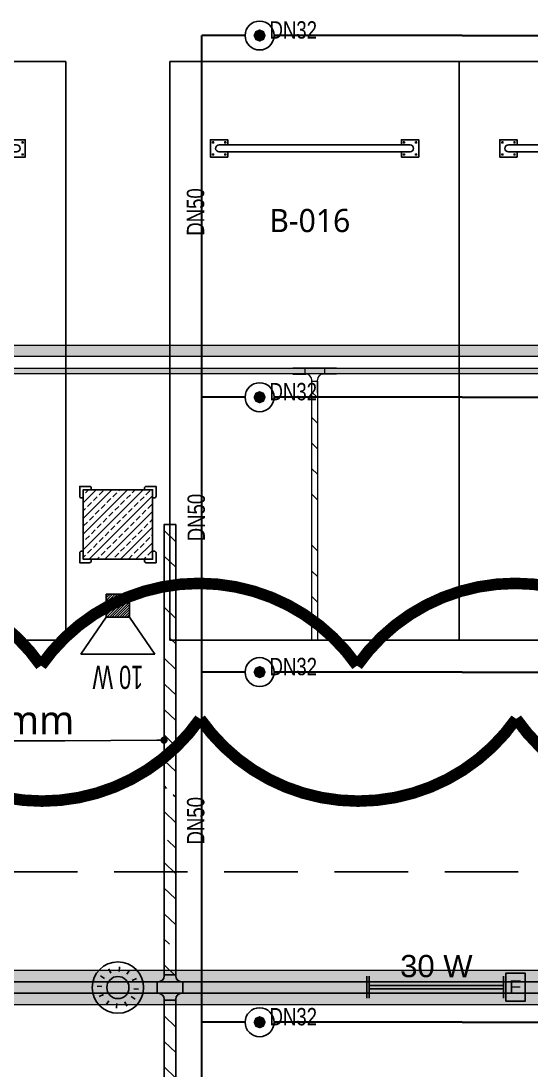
# Model space of a CAD drawing. Header units: millimetres. Extents: x -379292 to 1221486, y 92049 to 447512.
# Drawn here: x -184992 to -180584, y 267906 to 276969 of the extents above; entities that cross this region are included whole.
import ezdxf
from ezdxf import colors
from ezdxf.entities.mleader import LeaderData, LeaderLine
from ezdxf.enums import TextEntityAlignment as Align
from ezdxf.math import Vec2, Vec3

# ---------------------------------------------------------------- set-up
doc = ezdxf.new("R2010")
doc.units = ezdxf.units.MM
doc.linetypes.add('HIDDEN', pattern=[9.525, 6.35, -3.175])
for name, color, linetype in [('-M-YNGN-SPR-YUK', 7, 'Continuous'), ('-M-YNGN-ZON1-CAP-', 7, 'Continuous'), ('-M-YNGN-ZON1-SPR-', 7, 'Continuous'), ('05_HATCH CONCRETE', 141, 'Continuous'), ('05_SYMBOL', 2, 'Continuous'), ('08_DEDECTOR FLASOR', 3, 'Continuous'), ('08_HORN', 4, 'Continuous'), ('08_LAMP', 4, 'Continuous'), ('08_LOUD SYSTEM', 4, 'Continuous'), ('202-A-Y-MahalAd', 141, 'Continuous'), ('E_CT_ZA', 6, 'Continuous'), ('EYazı', 7, 'Continuous')]:
    doc.layers.add(name, color=color, linetype=linetype)
for name, color, linetype, lineweight in [('-M-YNGN-ZON1', 5, 'SP', 30), ('E_CT_AYDINLATMA', 3, 'Continuous', 9), ('E_CT_KA', 4, 'Continuous', 9), ('E_CT_KIRMIZI', 1, 'Continuous', 9)]:
    doc.layers.add(name, color=color, linetype=linetype, lineweight=lineweight)
doc.styles.add('CIZGI', font='tahoma.ttf', dxfattribs={"width": 0.8, "oblique": 20})
doc.styles.add('PIPESIZE', font='hcad.shx', dxfattribs={"width": 0.8})
doc.styles.add('SPR-NOT', font='romans.shx')
doc.styles.get("Standard").update_dxf_attribs({"font": 'segoeuil.ttf'})
doc.styles.add('TR', font='tsimpali.shx', dxfattribs={"width": 0.7})
doc.styles.add('YAZI-2', font='arial.ttf', dxfattribs={"height": 2})
doc.linetypes.add('SP', pattern='A,2,-0.1,["SP",CIZGI,S=0.14,R=0.2,X=0,Y=-0.07],-0.255', length=2.355)

# ---------------------------------------------------------------- blocks, each defined once
blk = doc.blocks.new('202_Vida')
at = {"color": 0, "linetype": 'ByBlock', "ltscale": 0.2}
for points in [[(0.96, 0), (-0.96, 0)], [(0, 0.96), (0, -0.96)]]:
    blk.add_lwpolyline(points, dxfattribs=at)
at = {"color": 0, "linetype": 'ByBlock'}
for radius in [0.42, 0.23, 0.155]:
    blk.add_circle((0, 0), radius, dxfattribs=at)
blk = doc.blocks.new('202_Stoper')
at = {"color": 0, "linetype": 'ByBlock'}
for points in [[(-750, -30), (-750, -75), (-900, -75), (-900, 75), (-750, 75), (-750, 30)], [(750, -30), (750, -75), (900, -75), (900, 75), (750, 75), (750, 30)]]:
    blk.add_lwpolyline(points, dxfattribs=at)
blk.add_lwpolyline([(825, -30, 1), (825, 30), (-825, 30, 1), (-825, -30)], format="xyb", close=True, dxfattribs=at)
at = {"color": 0, "linetype": 'ByBlock', "yscale": 10, "zscale": 10, "rotation": 180}
for p, xscale in [((-877, 53), -10), ((-772, 53), 10), ((772, 53), -10), ((877, 53), 10)]:
    blk.add_blockref('202_Vida', p, dxfattribs=dict(at, xscale=xscale))
at = {"color": 0, "linetype": 'ByBlock', "yscale": 10, "zscale": 10}
for p, xscale in [((-877, -52), 10), ((-772, -52), -10), ((772, -52), 10), ((877, -52), -10)]:
    blk.add_blockref('202_Vida', p, dxfattribs=dict(at, xscale=xscale))
blk = doc.blocks.new('202_Mahalblok')
at = {"color": 0, "linetype": 'ByBlock', "flags": 128}
blk.add_lwpolyline([(0, 0), (0, 5000), (2500, 5000), (2500, 0)], close=True, dxfattribs=at)
at = {"color": 252}
blk.add_blockref('202_Stoper', (1250, 750), dxfattribs=at)
at = {"color": 0, "linetype": 'ByBlock', "ltscale": 25}
blk.add_attdef('MAHALNO', text='', height=200, dxfattribs=at).set_placement((1208.7, 1390), align=Align.BOTTOM_CENTER)
blk = doc.blocks.new('bariyer')
at = {"color": 8, "ltscale": 25}
blk.add_lwpolyline([(0, -70), (15, -70, 0.414214), (30, -55), (30, 30), (-55, 30, 0.414214), (-70, 15), (-70, 0), (0, 0)], format="xyb", close=True, dxfattribs=at)
blk = doc.blocks.new('OtoParkBodrumKatMimari')
at = {"layer": '05_HATCH CONCRETE'}
h = blk.add_hatch(dxfattribs=at)
h.set_pattern_fill('ANSI33', color=8, scale=15, angle=180, style=0)
h.set_pattern_definition([(225, (905000, -3e-07), (67.351921, -67.351921), []), (225, (904932.65, -3e-07), (67.351921, -67.351921), [47.625, -23.8125])])
h.paths.add_polyline_path([(62500, 172100), (61900, 172100), (61900, 171500), (62500, 171500)])
at = {"color": 5}
blk.add_lwpolyline([(62500, 172100), (61900, 172100), (61900, 171500), (62500, 171500)], close=True, dxfattribs=at)
at = {"layer": '05_SYMBOL', "color": 252, "linetype": 'HIDDEN', "ltscale": 100}
blk.add_lwpolyline([(17400, 168800), (130500, 168800)], dxfattribs=at)
at = {"layer": '05_SYMBOL', "color": 8, "xscale": -1}
blk.add_blockref('bariyer', (61900, 172100), dxfattribs=at)
at = {"layer": '05_SYMBOL', "color": 8}
blk.add_blockref('bariyer', (62500, 172100), dxfattribs=at)
at = {"layer": '05_SYMBOL', "color": 8, "rotation": 180}
blk.add_blockref('bariyer', (61900, 171500), dxfattribs=at)
at = {"layer": '05_SYMBOL', "color": 8, "xscale": -1, "rotation": 180}
blk.add_blockref('bariyer', (62500, 171500), dxfattribs=at)
at = {"layer": '202-A-Y-MahalAd', "color": 8, "ltscale": 25}
ref = blk.add_blockref('202_Mahalblok', (59250, 175800), dxfattribs=dict(at, xscale=-1, rotation=180))
ref.add_attrib('MAHALNO', 'B-015', dxfattribs={"layer": '0', "color": 0, "linetype": 'ByBlock', "ltscale": 25, "height": 200}).set_placement((60458.7, 174266.6), align=Align.BOTTOM_CENTER)
ref = blk.add_blockref('202_Mahalblok', (62650, 175800), dxfattribs=dict(at, xscale=-1, rotation=180))
ref.add_attrib('MAHALNO', 'B-016', dxfattribs={"layer": '0', "color": 0, "linetype": 'ByBlock', "ltscale": 25, "height": 200}).set_placement((63858.7, 174266.6), align=Align.BOTTOM_CENTER)
ref = blk.add_blockref('202_Mahalblok', (65150, 175800), dxfattribs=dict(at, xscale=-1, rotation=180))
ref.add_attrib('MAHALNO', 'B-017', dxfattribs={"layer": '0', "color": 0, "linetype": 'ByBlock', "ltscale": 25, "height": 200}).set_placement((66358.7, 174266.6), align=Align.BOTTOM_CENTER)
blk = doc.blocks.new('SP-C-UP-12')
at = {"ltscale": 10}
blk.add_line((0, 0), (0, 0), dxfattribs=at)
at = {"color": 1, "linetype": 'Continuous'}
blk.add_circle((0, 0), 12.5, dxfattribs=at)
at = {"ltscale": 10}
for points in [[(-5.37, 0), (-3.8, 3.8), (-3.8, -3.8), (0, 5.37)], [(-3.8, -3.8), (0, 5.37), (0, -5.37), (3.8, 3.8)], [(0, -5.37), (3.8, 3.8), (3.8, -3.8), (5.37, 0)]]:
    blk.add_solid(points, dxfattribs=at)
at = {"layer": '-M-YNGN-SPR-YUK', "style": 'SPR-NOT', "width": 0.5, "flags": 9}
for tag, p in [('YUK', (0, 17.77)), ('CAP', (0, 14.42)), ('TIP', (0.2, 10.78))]:
    blk.add_attdef(tag, text='', height=2.5, dxfattribs=at).set_placement(p, align=Align.MIDDLE_CENTER)
blk = doc.blocks.new('A$C69E769C9')
at = {"layer": '-M-YNGN-ZON1', "linetype": 'SP', "ltscale": 500}
for p, q in [((5329.84, 0), (5329.84, 2880.28)), ((5367.34, 2880.28), (5329.84, 2880.28)), ((5554.84, 2880.28), (5392.34, 2880.28)), ((5554.84, 2880.28), (5667.34, 2880.28)), ((5367.34, 2567.78), (5329.84, 2567.78)), ((5554.84, 2567.78), (5392.34, 2567.78)), ((5554.84, 2567.78), (5667.34, 2567.78)), ((5367.34, 2330.28), (5329.84, 2330.28)), ((5554.84, 2330.28), (5392.34, 2330.28)), ((5554.84, 2330.28), (5667.34, 2330.28)), ((5367.34, 2027.78), (5329.84, 2027.78)), ((5554.84, 2027.78), (5392.34, 2027.78)), ((5554.84, 2027.78), (5667.34, 2027.78))]:
    blk.add_line(p, q, dxfattribs=at)
at = {"layer": '-M-YNGN-ZON1-SPR-', "linetype": 'Continuous'}
for p in [(5379.84, 2880.28), (5379.84, 2567.78), (5379.84, 2330.28), (5379.84, 2027.78)]:
    blk.add_blockref('SP-C-UP-12', p, dxfattribs=at)
at = {"layer": '-M-YNGN-ZON1-CAP-', "ltscale": 20, "style": 'PIPESIZE', "width": 0.8}
for p in [(5408.92, 2885.12), (5408.92, 2572.62), (5408.92, 2335.12), (5408.92, 2032.62)]:
    blk.add_text('DN32', height=15, dxfattribs=at).set_placement(p, align=Align.MIDDLE_CENTER)
for p in [(5324.43, 2727.8), (5325.02, 2463.83), (5324.58, 2201.89)]:
    blk.add_text('DN50', height=15, rotation=90, dxfattribs=at).set_placement(p, align=Align.MIDDLE_CENTER)
blk = doc.blocks.new('*U578')
h = blk.add_hatch()
h.set_pattern_fill('ANSI33', color=0, scale=50, angle=1, style=0)
h.paths.add_polyline_path([(-49090.1, 100), (-47.1, 100), (-47.1, 0), (-49090.1, 0)])
at = {"color": 0}
blk.add_lwpolyline([(-49090.1, 100), (-47.1, 100), (-47.1, 0), (-49090.1, 0)], close=True, dxfattribs=at)
at = {"ltscale": 25, "flags": 1}
for tag, p in [('YUKSEKLIK', (-228.6, -148.7)), ('KALINLIK', (-228.6, -213.3))]:
    blk.add_attdef(tag, p, '', height=50, dxfattribs=at)
blk = doc.blocks.new('*U655')
h = blk.add_hatch()
h.set_pattern_fill('ANSI33', color=0, scale=50, angle=1, style=0)
h.paths.add_polyline_path([(-115024.3, 100), (-249.3, 100), (-249.3, 0), (-115024.3, 0)])
at = {"color": 0}
blk.add_lwpolyline([(-115024.3, 100), (-249.3, 100), (-249.3, 0), (-115024.3, 0)], close=True, dxfattribs=at)
at = {"ltscale": 25, "flags": 1}
for tag, p in [('YUKSEKLIK', (-228.6, -148.7)), ('KALINLIK', (-228.6, -213.3))]:
    blk.add_attdef(tag, p, '', height=50, dxfattribs=at)
blk = doc.blocks.new('*U722')
h = blk.add_hatch()
h.set_pattern_fill('ANSI33', color=0, scale=50, angle=1, style=0)
h.paths.add_polyline_path([(-115264.3, 300), (-889.1, 300), (-889.1, 0), (-115264.3, 0)])
at = {"color": 0}
blk.add_lwpolyline([(-115264.3, 300), (-889.1, 300), (-889.1, 0), (-115264.3, 0)], close=True, dxfattribs=at)
at = {"ltscale": 25, "flags": 1}
for tag, p in [('YUKSEKLIK', (-228.6, -148.7)), ('KALINLIK', (-228.6, -213.3))]:
    blk.add_attdef(tag, p, '', height=50, dxfattribs=at)
blk = doc.blocks.new('*U747')
h = blk.add_hatch()
h.set_pattern_fill('ANSI33', color=0, scale=50, angle=1, style=0)
h.paths.add_polyline_path([(-53141, 50), (110.7, 50), (110.7, 0), (-53141, 0)])
at = {"color": 0}
blk.add_lwpolyline([(-53141, 50), (110.7, 50), (110.7, 0), (-53141, 0)], close=True, dxfattribs=at)
at = {"ltscale": 25, "flags": 1}
for tag, p in [('YUKSEKLIK', (-228.6, -148.7)), ('KALINLIK', (-228.6, -213.3))]:
    blk.add_attdef(tag, p, '', height=50, dxfattribs=at)
blk = doc.blocks.new('*U876')
h = blk.add_hatch()
h.set_pattern_fill('ANSI33', color=0, scale=50, angle=1, style=0)
h.paths.add_polyline_path([(-3889.8, 100), (-0.8, 100), (-0.8, 0), (-3889.8, 0)])
at = {"color": 0}
blk.add_lwpolyline([(-3889.8, 100), (-0.8, 100), (-0.8, 0), (-3889.8, 0)], close=True, dxfattribs=at)
at = {"ltscale": 25, "flags": 1}
for tag, p in [('YUKSEKLIK', (-228.6, -148.7)), ('KALINLIK', (-228.6, -213.3))]:
    blk.add_attdef(tag, p, '', height=50, dxfattribs=at)
blk = doc.blocks.new('*U379')
at = {"color": 0}
for p, q in [((0, 428), (0, 314)), ((100, 428), (100, 314)), ((0, 324), (100, 324)), ((-164, 264), (-50, 264)), ((-60, 264), (-60, 164)), ((264, 264), (150, 264)), ((160, 264), (160, 164)), ((-164, 164), (-50, 164)), ((0, 0), (0, 114)), ((0, 104), (100, 104)), ((100, 0), (100, 114)), ((264, 164), (150, 164))]:
    blk.add_line(p, q, dxfattribs=at)
for centre, start, end in [((-50, 314), 270, 0), ((150, 314), 180, 270), ((-50, 114), 0, 90), ((150, 114), 90, 180)]:
    blk.add_arc(centre, 50, start, end, dxfattribs=at)
blk = doc.blocks.new('*U877')
h = blk.add_hatch()
h.set_pattern_fill('ANSI33', color=0, scale=50, angle=1, style=0)
h.paths.add_polyline_path([(-3796.9, 100), (-201.9, 100), (-201.9, 0), (-3796.9, 0)])
at = {"color": 0}
blk.add_lwpolyline([(-3796.9, 100), (-201.9, 100), (-201.9, 0), (-3796.9, 0)], close=True, dxfattribs=at)
at = {"ltscale": 25, "flags": 1}
for tag, p in [('YUKSEKLIK', (-228.6, -148.7)), ('KALINLIK', (-228.6, -213.3))]:
    blk.add_attdef(tag, p, '', height=50, dxfattribs=at)
blk = doc.blocks.new('_DOT')
at = {"color": 0, "linetype": 'ByBlock'}
blk.add_line((-0.5, 0), (-1, 0), dxfattribs=at)
at = {"color": 0, "linetype": 'ByBlock', "const_width": 0.5}
blk.add_lwpolyline([(-0.25, 0, 1), (0.25, 0, 1)], format="xyb", close=True, dxfattribs=at)
blk = doc.blocks.new('*U560')
h = blk.add_hatch()
h.set_pattern_fill('ANSI33', color=0, scale=50, angle=1, style=0)
h.paths.add_polyline_path([(-2601.3, 50), (-361.2, 50), (-361.2, 0), (-2601.3, 0)])
at = {"color": 0}
blk.add_lwpolyline([(-2601.3, 50), (-361.2, 50), (-361.2, 0), (-2601.3, 0)], close=True, dxfattribs=at)
at = {"ltscale": 25, "flags": 1}
for tag, p in [('YUKSEKLIK', (-228.6, -148.7)), ('KALINLIK', (-228.6, -213.3))]:
    blk.add_attdef(tag, p, '', height=50, dxfattribs=at)
blk = doc.blocks.new('*U127')
at = {"color": 0}
for p, q in [((214, 214), (-164, 214)), ((-60, 214), (-60, 164)), ((0, 214), (214, 214)), ((110, 214), (110, 164)), ((-164, 164), (-50, 164)), ((0, 0), (0, 114)), ((0, 104), (50, 104)), ((50, 0), (50, 114)), ((214, 164), (100, 164))]:
    blk.add_line(p, q, dxfattribs=at)
for centre, start, end in [((-50, 114), 0, 90), ((100, 114), 90, 180)]:
    blk.add_arc(centre, 50, start, end, dxfattribs=at)
blk = doc.blocks.new('40 W SIVA ÜSTÜ ETANJ LED E 50')
at = {"layer": '08_LAMP'}
for p, q in [((-625, -100), (-625, 100)), ((-605, -100), (-605, 100)), ((605, -100), (605, 100)), ((625, -100), (625, 100)), ((-605, 15), (605, 15)), ((-605, -15), (605, -15))]:
    blk.add_line(p, q, dxfattribs=at)
blk.add_lwpolyline([(625, -125), (800, -125), (800, 125), (625, 125)], close=True, dxfattribs=at)
at = {"layer": '08_LAMP', "color": 2, "style": 'YAZI-2'}
blk.add_text('30 W', height=200, dxfattribs=at).set_placement((0, 90), align=Align.CENTER)
blk.add_text('E', height=125, dxfattribs=at).set_placement((712.5, 0), align=Align.MIDDLE)
blk = doc.blocks.new('KORNA ORT TAVAN')
at = {"layer": '08_HORN', "color": 3}
for p, q in [((-114.2, 77.3), (-148.9, 100.8)), ((-60.2, 124), (-78.6, 161.8)), ((9.8, 137.5), (12.8, 179.4)), ((77.3, 114.2), (100.8, 148.9)), ((-137.5, 9.8), (-179.4, 12.8)), ((124, 60.2), (161.8, 78.6)), ((-124, -60.2), (-161.8, -78.6)), ((114.2, -77.3), (148.9, -100.8)), ((137.5, -9.8), (179.4, -12.8)), ((-77.3, -114.2), (-100.8, -148.9)), ((-9.8, -137.5), (-12.8, -179.4)), ((60.2, -124), (78.6, -161.8))]:
    blk.add_line(p, q, dxfattribs=at)
at = {"layer": '08_HORN', "color": 1}
for major_axis, start_param, end_param in [((0, 221.8), 4.712358, 10.995543), ((0, 95.8), -1.570763777940356, 4.712421529239229)]:
    blk.add_ellipse((0, 0), major_axis=major_axis, ratio=1, start_param=start_param, end_param=end_param, dxfattribs=at)
blk = doc.blocks.new('15 W HORN 100_HARİCİ TİP')
at = {"layer": '08_LOUD SYSTEM'}
h = blk.add_hatch(dxfattribs=at)
h.set_pattern_fill('ANSI31', color=2, scale=4.8)
h.set_pattern_definition([(45, (-341645.439, -380325.335), (-10.77630735, 10.77630735), [])])
h.paths.add_polyline_path([(-100, 0), (100, 0), (100, 200), (-100, 200)])
at = {"layer": '08_LOUD SYSTEM', "ltscale": 2}
for p, q in [((-320, 520), (320, 520)), ((-100, 200), (-320, 520)), ((100, 200), (320, 520))]:
    blk.add_line(p, q, dxfattribs=at)
at = {"layer": '08_LOUD SYSTEM'}
blk.add_lwpolyline([(100, 0), (100, 200), (-100, 200), (-100, 0)], close=True, dxfattribs=at)
at = {"layer": '08_LOUD SYSTEM', "color": 2, "ltscale": 2, "style": 'TR', "width": 0.7}
blk.add_text('10 W', height=200, dxfattribs=at).set_placement((0, 620), align=Align.CENTER)

msp = doc.modelspace()

# ---------------------------------------------------------------- block references
at = {"color": 8}
msp.add_blockref('OtoParkBodrumKatMimari', (-246354.8, 100818.8), dxfattribs=at)

# ---------------------------------------------------------------- next in the draw order: linework, layer by layer
at = {"color": 30, "const_width": 100}
for points in [[(-228529.4, 271399.6, -0.520567), (-225797.5, 271399.6, -0.520567), (-223065.6, 271399.6, -0.520567), (-220333.7, 271399.6, -0.520567), (-217601.9, 271399.6, -0.520567), (-214870, 271399.6, -0.520567), (-212138.1, 271399.6, -0.520567), (-209406.2, 271399.6, -0.520567), (-206674.3, 271399.6, -0.520567), (-203942.4, 271399.6, -0.520567), (-201210.5, 271399.6, -0.520567), (-198478.6, 271399.6, -0.520567), (-195746.7, 271399.6, -0.520567), (-193014.8, 271399.6, -0.520567), (-190282.9, 271399.6, -0.520567), (-187551, 271399.6, -0.520567), (-184819.1, 271399.6, -0.520567), (-182087.3, 271399.6, -0.520567), (-179355.4, 271399.6, -0.520567), (-176623.5, 271399.6, -0.520567), (-173891.6, 271399.6, -0.520567)], [(-172516.4, 270940.5, -0.520567), (-175248.3, 270940.5, -0.520567), (-177980.2, 270940.5, -0.520567), (-180712.1, 270940.5, -0.520567), (-183444, 270940.5, -0.520567), (-186175.8, 270940.5, -0.520567), (-188907.7, 270940.5, -0.520567), (-191639.6, 270940.5, -0.520567), (-194371.5, 270940.5, -0.520567), (-197103.4, 270940.5, -0.520567), (-199835.3, 270940.5, -0.520567), (-202567.2, 270940.5, -0.520567), (-205299.1, 270940.5, -0.520567), (-208031, 270940.5, -0.520567), (-210762.9, 270940.5, -0.520567), (-213494.8, 270940.5, -0.520567), (-216226.7, 270940.5, -0.520567), (-218958.6, 270940.5, -0.520567), (-221690.4, 270940.5, -0.520567), (-224422.3, 270940.5, -0.520567), (-227154.2, 270940.5, -0.520567)]]:
    msp.add_lwpolyline(points, format="xyb", dxfattribs=at)

# ---------------------------------------------------------------- next in the draw order: block references
at = {"layer": '-M-YNGN-ZON1', "ltscale": 25, "xscale": 10, "yscale": 10, "zscale": 10}
msp.add_blockref('A$C69E769C9', (-236728.2, 248041), dxfattribs=at)
at = {"layer": '08_DEDECTOR FLASOR'}
msp.add_blockref('KORNA ORT TAVAN', (-184154.8, 268618.8), dxfattribs=at)
at = {"layer": '08_LAMP', "xscale": 0.96, "yscale": 0.96, "zscale": 0.96}
msp.add_blockref('40 W SIVA ÜSTÜ ETANJ LED E 50', (-181402.1, 268621.9), dxfattribs=at)
at = {"layer": '08_LOUD SYSTEM', "rotation": 180}
msp.add_blockref('15 W HORN 100_HARİCİ TİP', (-184154.8, 272018.8), dxfattribs=at)
at = {"layer": 'E_CT_AYDINLATMA', "rotation": 180}
msp.add_blockref('*U578', (-224544.9, 274169.8), dxfattribs=at)
at = {"layer": 'E_CT_KA', "rotation": 180}
msp.add_blockref('*U722', (-230494.1, 268768.8), dxfattribs=at)
at = {"layer": 'E_CT_KIRMIZI', "color": 1}
for name, p, rotation in [('*U747', (-229694.1, 273969.8), 180), ('*U560', (-182429.8, 274220.1), 89.99999999999999)]:
    msp.add_blockref(name, p, dxfattribs=dict(at, rotation=rotation))
at = {"layer": 'E_CT_KIRMIZI', "color": 2}
msp.add_blockref('*U127', (-182479.8, 273754.9), dxfattribs=at)
at = {"layer": 'E_CT_ZA', "color": 112}
for name, p, rotation in [('*U876', (-183754.8, 268728.8), 270), ('*U655', (-230054.1, 268668.8), 180), ('*U877', (-183654.8, 268710.6), 90)]:
    msp.add_blockref(name, p, dxfattribs=dict(at, rotation=rotation))
at = {"layer": 'E_CT_ZA', "color": 2, "xscale": -1, "rotation": 180}
msp.add_blockref('*U379', (-183754.8, 268832.8), dxfattribs=at)

# ---------------------------------------------------------------- next in the draw order: leaders
at = {"layer": 'EYazı', "color": 7}
ml = msp.add_multileader_mtext('Standard', dxfattribs=at)
ml.set_content('ZA-100x60x1,5mm', color=7)
ml.set_leader_properties(color=1)
ml.set_arrow_properties(name='DOT')
ml.build(insert=Vec2(0, 0))
ml.multileader.update_dxf_attribs({"text_left_attachment_type": 6, "text_right_attachment_type": 6, "dogleg_length": 50, "arrow_head_size": 62.5})
ctx = ml.context
ctx.base_point, ctx.char_height, ctx.arrow_head_size, ctx.landing_gap_size, ctx.plane_origin = Vec3(-187400.6, 270749.5), 250, 62.5, 25, Vec3(-185208.4, 270705.8)
ctx.left_attachment, ctx.right_attachment = 6, 6
notes = []
notes.append((ctx, [(0, (1, 1, 0), (-184613.6, 270749.5), (-1, 0), 62.5, [(0, [(-183756.2, 270756.2)], 0, [])])]))
ctx.mtext.insert, ctx.mtext.width, ctx.mtext.defined_height, ctx.mtext.line_spacing_style, ctx.mtext.flow_direction = Vec3(-187375.6, 271056.2), 2000, 439.9, 2, 5
for ctx, leaders in notes:
    for number, flags, end, landing, length, lines in leaders:
        leader = LeaderData()
        leader.index, (leader.has_last_leader_line, leader.has_dogleg_vector, leader.attachment_direction) = number, flags
        leader.last_leader_point, leader.dogleg_vector, leader.dogleg_length = Vec3(end), Vec3(landing), length
        for number, points, colour, breaks in lines:
            line = LeaderLine()
            line.index, line.vertices, line.color, line.breaks = number, Vec3.list(points), colors.encode_raw_color(colour), breaks
            leader.lines.append(line)
        ctx.leaders.append(leader)

doc.saveas('drawing.dxf')
